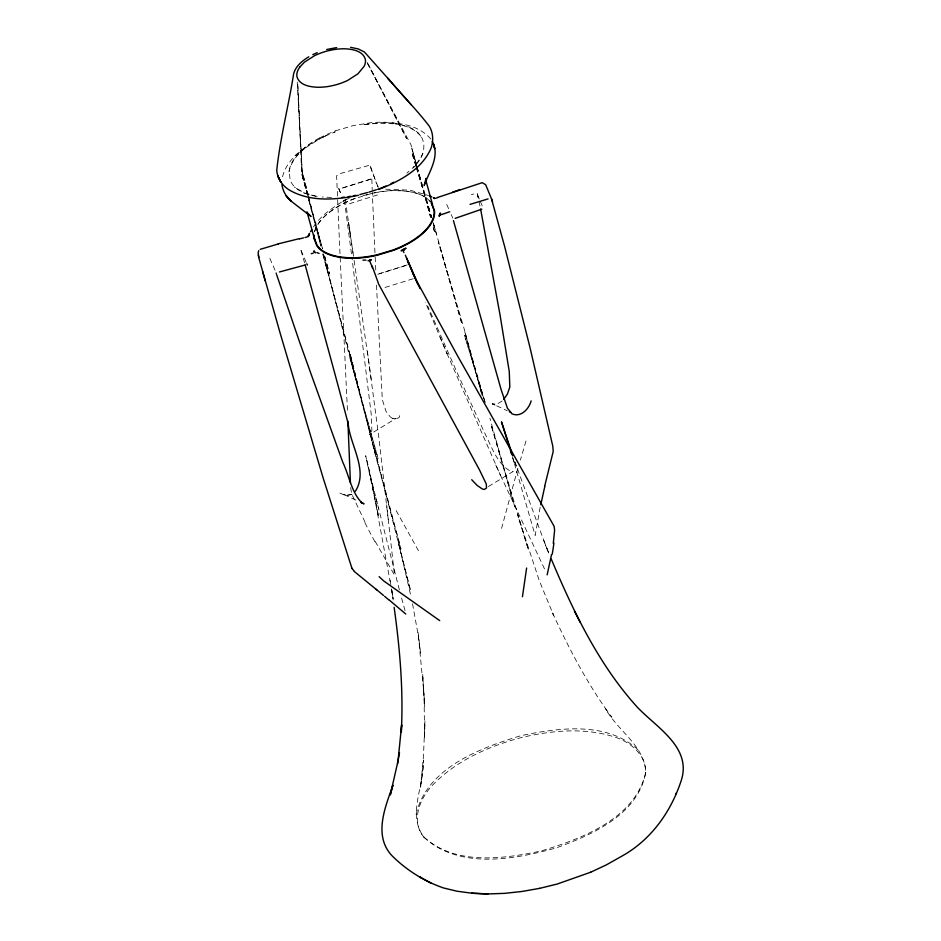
<?xml version="1.0" encoding="UTF-8"?>
<svg xmlns="http://www.w3.org/2000/svg" width="941" height="941" viewBox="0 0 941 941"><rect width="100%" height="100%" fill="white"/><g stroke="black" fill="none" stroke-linecap="round" stroke-linejoin="round"><path stroke-width="0.71" stroke-dasharray="4.71 3.53" d="M319.434 137.962A67.034 33.194 -15.3 0 0 296.45 155.83A68.328 33.805 -15.3 0 0 289.216 170.58L290.099 179.86A68.411 33.77 -15.3 0 0 304.849 193.352L317.858 196.928M525.995 440.964L520.373 460.102M610.85 715.913L611.791 717.289L605.51 708.608C617.331 730.698 644.667 745.554 645.773 772.243C638.221 814.388 592.63 834.608 556.543 847.806C514.48 859.568 459.784 869.766 424.25 837.572C406.512 814.894 424.556 785.547 423.591 759.975L420.639 787.229L423.485 755.799L424.932 721.088L424.603 738.873L424.132 701.386L422.709 674.038L424.72 706.526L423.532 688M477.252 193.387L478.628 199.468L477.746 195.716M289.263 170.58L289.052 171.638C290.851 161.476 298.368 153.595 306.119 147.349L305.166 148.125L318.693 139.374L326.609 135.457C307.86 144.196 286.099 157.229 281.971 179.308M416.11 814.471C426.508 767.985 480.11 747.989 520.796 735.733C559.154 727.616 607.804 720.994 638.821 750.565M645.773 772.243C635.363 818.729 581.773 838.725 541.075 850.982C502.729 859.109 454.08 865.732 423.062 836.161M540.169 507.199L535.158 535.464L513.492 460.337M517.832 468.312L501.588 528.371M422.462 154.465L422.815 153.642L420.356 158.617L412.229 168.451M313.506 226.946C320.987 215.113 333.102 207.514 344.653 200.127M345.923 199.598L345.429 200.915L353.428 255.987M399.725 415.64C400.137 420.462 388.468 417.722 394.291 418.792L395.785 418.522L369.495 434.601L371.13 433.413L369.978 434.519L371.883 430.472L371.213 414.099L351.934 257.505M406.865 173.05L409.006 171.203M502.129 400.995L497.53 403.83L492.437 403.971L496.507 405.689L492.143 403.689L507.328 410.794M342.736 201.386L347.57 198.727L344.265 200.704M488.426 486.532L513.174 471.465L512.351 471.688C502.071 468.477 494.648 454.538 490.026 444.211C468.3 398.561 448.092 352.216 427.696 305.978M344.406 200.327L346.441 199.327M371.048 179.037L339.419 188.988M324.951 136.151L335.067 131.999L333.973 132.434M351.958 494.26L346.37 495.319L347.076 495.519L343.441 494.472M351.852 494.519L345.759 495.672L339.96 493.096M346.923 199.174L349.158 198.375M407.194 264.903L377.623 274.184M335.396 130.846L353.146 125.612L371.107 122.683A68.575 33.876 -15.4 0 1 395.149 123.212L408.206 126.764M377.506 194.916L346.9 204.526M471.359 194.728L473.688 193.964M405.406 265.68L377.706 274.337M413.146 278.759L383.516 287.922M363.061 195.681L371.013 193.552A60.871 30.065 -15.4 0 1 394.279 190.505L408.194 191.364A60.918 30.088 -15.4 0 1 428.284 199.574L431.19 202.844M385.657 189.176L410.041 190.176L428.531 195.505M331.503 197.41L322.21 196.975M317.164 196.422L304.014 192.823L294.533 186.988L295.392 187.624M344.171 494.672L357.674 500.894M392.397 418.392L390.127 416.757L385.963 411.193L382.305 399.607L376.341 282.335M420.815 136.174C414.805 128.435 404.783 125.553 395.549 123.871L396.573 124.012L380.529 123.024L362.638 124.73C385.398 121.542 414.369 120.119 430.966 139.186M417.628 132.528L418.227 133.21M606.933 710.526C585.137 679.637 567.646 645.961 551.967 611.638L553.755 615.696L539.228 580.503L517.468 514.327L528.466 550.062L491.12 424.885L514.727 506.964L489.896 418.169M418.463 550.744L394.455 507.528M424.25 837.572C409.723 820.564 420.533 796.462 434.648 783.018C458.149 759.775 489.355 746.107 520.914 737.685C551.661 730.369 584.773 727.193 615.285 737.215C630.988 742.378 646.949 755.635 645.514 773.69M378.235 187.341L369.601 165.228L341.242 173.273L336.607 175.732L340.077 255.905M446.693 204.42L450.127 212.031M269.844 258.387L275.878 272.137M375.165 541.381L394.502 575.116L386.633 504.799M367.225 62.788L411.017 144.855L416.392 164.699M367.19 62.776L406.63 138.598L367.049 61.953M365.061 522.184L351.534 493.684L350.664 487.32M500.424 475.217L545.992 572.034M495.754 465.007L500.553 475.476L446.951 353.44M452.809 218.206L451.221 214.572M306.119 262.327L300.861 249.894M480.369 201.527L483.027 207.749M479.263 198.963L477.334 194.364M439.976 336.937L447.081 353.722L425.32 302.179M547.274 549.438L545.533 545.204L549.25 554.331L543.157 538.805M339.007 189.176L339.701 190.87L338.584 188.4L340.524 188.588L368.237 179.943L371.119 178.884L371.789 177.731L372.213 189.694M340.313 192.352L339.501 190.364L341.512 195.375M370.46 166.098L376.612 183.895M343.512 200.351L345.041 204.891L351.734 256.058M544.745 543.063L514.915 461.996M301.002 250.482L304.802 263.609M377.588 185.612L377.988 186.765M514.798 461.796L517.35 469.347M512.445 456.891L514.527 463.678L512.551 457.22M485.168 402.724L464.513 335.349L483.921 399.266M415.946 166.063L411.711 152.207L415.934 166.169M416.369 167.439L431.601 217.3M433.295 222.829L462.007 324.269L438.318 241.825L463.831 327.691L482.521 397.02M416.357 167.569L431.566 217.806M433.26 223.393L436.636 234.556L433.389 223.264M405.053 610.674L400.878 595.477M484.944 401.831L464.654 331.408L481.768 394.397M416.71 165.369L411.829 148.419L416.416 165.287M417.122 166.78L431.754 217.618M307.601 195.375L301.673 173.532L297.732 83.655L302.484 177.108L297.227 81.808M308.001 196.787L322.563 248.8M324.527 255.823L329.644 274.102L324.527 255.681M307.589 194.775L301.673 173.532L307.272 194.693M309.166 200.445L322.551 248.6M416.804 166.698L430.578 217.3M416.769 166.122L430.566 217.171M308.766 200.339L320.693 245.495M322.939 253.964L327.409 270.89L323.081 253.799M399.396 589.913L375.141 494.895M308.295 195.387L301.79 169.745L308.13 195.21M308.648 196.81L320.916 245.248M308.483 196.634L320.81 246.154M322.928 254.646L352.581 364.673L325.739 263.621L350.77 361.25L378.035 458.443L349.934 357.533L375.73 455.115L350.076 353.593L374.377 451.457L400.96 548.968L374.012 447.551L410.629 590.901L398.208 541.604L411.076 596.865M369.754 472.723L365.684 455.691L378.623 516.774L371.601 481.521L390.162 581.644M366.696 460.173L368.19 466.23M368.425 467.312L378.647 508.963M370.389 476.793L369.625 473.37L373.059 488.897M479.016 201.374L480.051 206.279M412.523 603.746L418.474 636.575L420.556 653.089L418.086 632.223L423.85 693.023M391.609 589.795L393.138 598.57L391.574 589.254M390.068 579.985L391.138 586.596M391.538 589.054L392.079 592.454M391.538 589.148L393.15 599.946M354.098 260.386L371.577 381.705M353.498 256.281L348.546 222.488L350.699 237.32M367.425 351.452L378.752 436.742L388.433 521.196M340.16 257.352L347.57 413.075M375.765 270.043L375.024 254.199M374.953 252.741L372.318 192.587M374.824 541.557A656.724 589.807 58.7 0 1 364.708 522.349M314.459 231.886A61.33 30.288 -15.4 0 1 317.27 225.334A60.2 29.736 -15.4 0 1 328.95 212.654A61.341 30.3 -15.4 0 1 355.216 198.445L371.072 193.67A61.259 30.253 -15.4 0 1 408.429 191.47L414.616 192.74A61.353 30.312 -15.4 0 1 431.554 202.974M355.298 198.28A60.977 30.124 -15.4 0 0 329.162 212.407A59.942 29.606 -15.4 0 0 317.493 225.04A61 30.136 -15.4 0 0 314.706 231.568M319.564 138.033A68.564 33.77 -15.4 0 1 335.455 130.928M416.498 164.31A67.034 33.041 -15.5 0 1 412.97 168.18M416.44 164.31A68.328 33.7 -15.5 0 0 423.709 149.584L423.897 144.808L422.909 140.291A68.411 33.817 -15.5 0 0 408.253 126.729M296.356 154.747L295.203 155.759L302.143 149.713L296.356 154.747M434.401 231.357L432.872 225.734L434.401 231.357"/><path stroke-width="1.41" d="M439.765 213.654L439.059 215.948M526.619 568.023L522.443 596.735M308.813 235.626L309.53 233.38M553.284 543.439L554.625 530.195L554.084 526.242L457.985 356.615L415.146 278.218L408.323 262.245L408.582 264.092M425.791 180.249L426.061 178.355L424.203 185.459C428.884 171.98 440.506 156.041 432.225 141.503M472.1 893.232L457.032 891.221L443.623 887.986C424.262 881.388 406.241 869.99 391.809 855.534C373.271 835.561 385.163 807.213 392.926 785.288L390.268 794.98L398.043 760.916L401.642 724.782L401.289 732.133C403.524 690.412 399.89 648.667 394.138 607.357M397.549 763.692L399.49 752.624M547.144 574.845L551.544 554.59M544.674 486.215L553.214 451.421L552.802 446.199L530.077 347.852L504.623 246.448L491.531 198.869L485.638 184.695L482.204 182.672L437.847 197.387M531.112 400.878C529.054 409.076 520.397 418.192 511.469 413.558M258.716 250.659L258.152 252.811L258.916 258.105L280.347 333.843L323.092 477.793L352.016 568.564M590.677 872.236L606.392 864.861L621.107 856.569C650.255 840.642 670.286 812.953 680.743 782.006C693.105 747.672 656.63 727.852 636.963 706.809C598.441 664.134 573.422 611.532 551.25 559.048M676.05 793.781L676.426 792.863M440.188 215.348L440.835 214.089M308.036 236.238L308.707 235.085M439.306 216.171L440.27 212.948L440.553 214.583M309.401 233.58L308.377 236.567L308.33 235.803M310.542 231.698L311.706 229.757M276.219 273.643L276.231 273.019M355.345 491.308C368.696 470.5 350.052 445.364 348.158 423.638C334.326 370.625 319.458 317.882 305.178 264.986M503.811 399.29L507.399 394.056L509.81 387.069L509.257 371.53L500.024 314.87L480.592 208.984M308.789 56.789C302.355 60.718 295.862 65.964 293.686 73.516C288.605 105.886 280.195 137.904 276.725 170.462C277.477 178.437 282.312 185.659 289.075 189.87C309.93 202.174 335.714 199.963 358.486 195.305M402.936 250.729L404.63 249.73M405.971 248.365L401.078 250.776L403.571 250.341M405.689 248.153L402.136 249.953M260.21 249.341L278.254 243.966M441.588 214.595L449.492 211.819M312.8 54.625L317.223 52.649M367.99 260.81L371.472 259.716L369.578 260.151M378.564 189.47C399.16 181.495 421.345 169.898 430.825 148.76C433.589 141.503 433.401 133.01 429.331 126.27C417.298 110.473 403.136 96.3 390.339 81.102L387.821 78.268L411.146 104.698M590.725 872.213L557.048 884.093L539.487 888.386M455.162 218.359L481.816 209.196M307.578 236.803L305.013 237.532M452.445 192.223L460.043 189.541M437.836 197.516L435.918 198.175M470.065 204.373L488.085 198.904M368.896 192.176L376.365 189.717M279.477 271.961L305.119 265.021M359.862 194.54L367.602 192.517M311.271 253.67L313.235 253.176M278.265 243.848L299.509 238.614M299.485 238.885L303.543 237.885M326.739 49.497L336.666 47.591M353.369 195.81L355.969 195.305M539.593 888.363L521.937 891.48L504.658 893.35L487.944 893.95L471.794 893.221L487.944 893.95M341.901 197.469L344.441 197.139M348.241 196.645L350.781 196.316M369.237 260.716L369.989 260.692M362.932 260.151L366.014 260.128M350.593 47.332L358.227 48.932L364.426 52.002L390.339 81.102M433.342 197.622L434.683 198.163M429.508 195.916L431.696 196.751M316.905 252.588L319.081 253.423M314.188 252.164L315.553 252.811M360.744 502.306L364.038 503.87L361.191 502.282L361.826 502.706C351.511 492.508 349.217 475.781 342.759 462.184L299.603 342.112L276.654 274.737M509.363 411.746L510.598 412.37M421.333 877.8L420.086 877.106L431.237 883.34M439.718 620.625L383.657 580.915L379.129 576.668M376.671 589.784L354.298 571.493M405.736 614.003L389.021 599.84M511.222 412.781L507.458 408.265L501.177 389.809L453.444 220.617M354.145 571.093L351.875 568.176M434.013 197.928L434.766 198.622L434.13 197.986M314.67 251.729L313.882 250.882L314.753 252.4M369.966 261.586L371.389 265.091M471.723 479.722L477.193 485.474L482.368 489.014L484.321 489.473L486.544 487.991L486.285 484.027L479.51 469.947L378.317 283.488M307.448 265.056L306.754 263.798M307.389 212.713L311.036 216.501L291.334 201.339C286.417 196.963 282.747 191.282 281.947 184.636M431.554 202.974L434.495 210.655A61.33 30.288 -15.4 0 1 431.19 223.535A60.2 29.736 -15.4 0 1 419.51 236.215A61.341 30.3 -15.4 0 1 393.256 250.412L377.4 255.199A61.259 30.253 -15.4 0 1 340.042 257.399L333.855 256.128A61.353 30.312 -15.4 0 1 316.905 245.895L313.965 238.214A61.33 30.288 -15.4 0 1 313.894 235.45M431.19 202.844L434.095 210.443A61 30.136 -15.4 0 1 430.813 223.252A59.942 29.606 -15.4 0 1 413.558 239.873A60.977 30.124 -15.4 0 1 393.009 250.024L377.294 254.74A60.977 30.124 -15.4 0 1 346.864 257.646L340.113 256.928A60.918 30.088 -15.4 0 1 320.022 248.718L317.117 245.46L314.212 237.861A61 30.136 -15.4 0 1 314.141 235.109M574.504 611.215L580.256 622.389M420.015 288.569L405.324 255.187M406.5 257.928L417.875 284.558M378.176 282.712L372.048 265.68M413.722 275.207L412.44 272.125M403.912 252.564L403.595 251.706M492.555 201.703L491.531 198.869M371.824 266.291L372.342 267.726M512.751 455.75L501.482 421.862L509.928 448.739M510.351 450.092L511.186 452.809M510.587 450.763L511.775 454.632M306.954 211.749L314.753 239.896M425.779 180.013L432.578 204.867M262.586 271.408L265.233 281.006M433.483 143.808L434.742 148.831L433.836 145.173M258.281 255.07L258.787 257.493M350.428 483.051L347.888 421.215M376.012 589.219A646.373 126.635 30.8 0 1 383.505 595.43M384.563 596.312A646.373 126.635 30.8 0 1 388.621 599.711M540.84 504.776A646.373 441.717 88.8 0 1 544.851 486.309M553.92 543.016A656.724 233.921 -42.3 0 1 552.226 554.155M393.644 182.225A68.564 33.958 -15.4 0 1 391.138 183.542M385.928 186.024A68.564 33.958 -15.4 0 1 377.67 189.388M299.685 67.211L298.168 69.728A35.629 17.597 -15.4 0 0 297.015 76.939C299.661 85.278 309.895 86.925 317.47 87.254A35.676 17.62 -15.4 0 0 330.585 86.066L335.078 85.043A35.605 17.585 -15.4 0 0 347.852 80.314L357.968 73.786L364.132 66.317A35.629 17.597 -15.4 0 0 365.284 59.095C362.638 50.767 352.393 49.12 344.829 48.791A35.676 17.62 -15.4 0 0 331.714 49.979L327.221 51.002A35.605 17.585 -15.4 0 0 314.447 55.731L304.331 62.259L299.685 67.211M291.334 201.339L286.205 195.857L291.334 201.339M280.712 181.931L277.701 175.661L280.712 181.931"/></g></svg>
